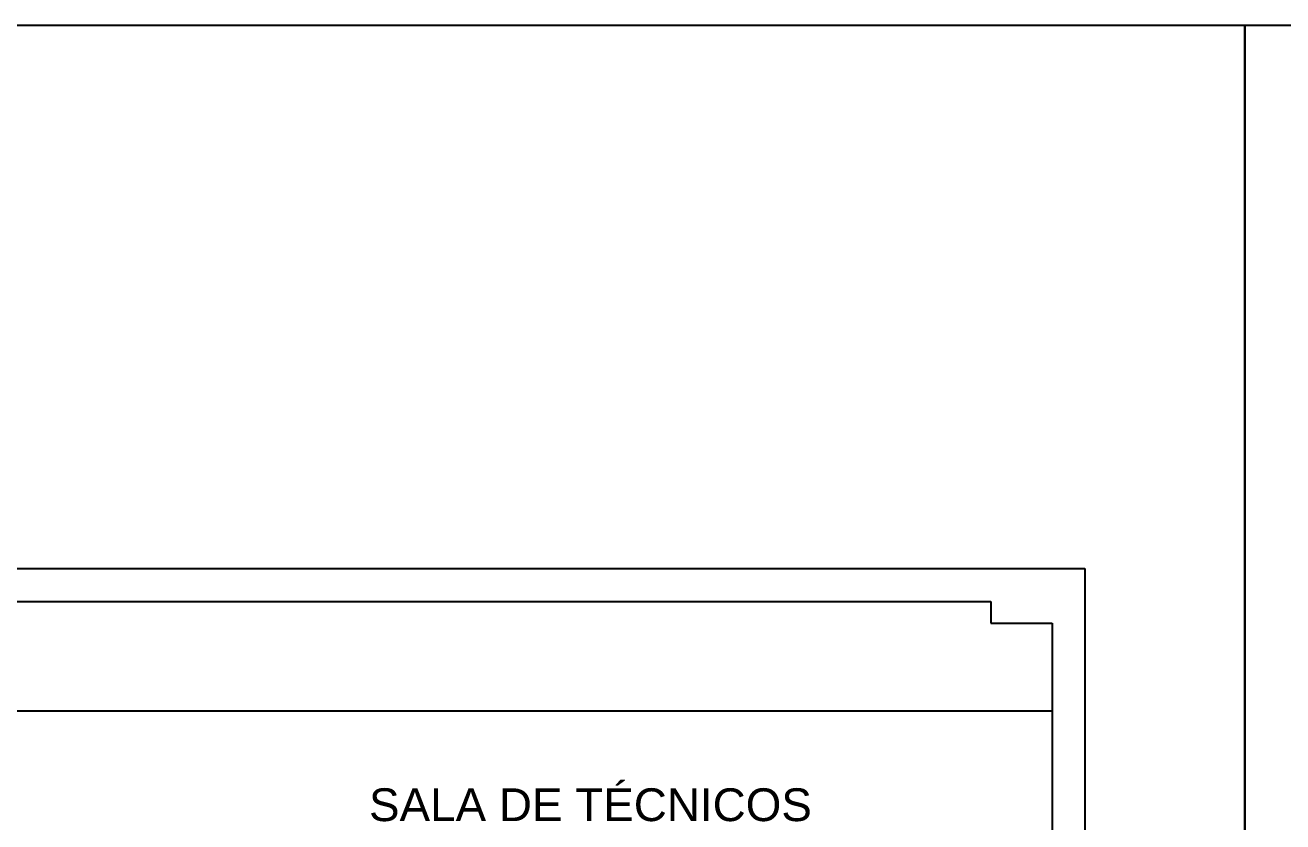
# Model space of a CAD drawing. Header units: millimetres. Extents: x 7034 to 7235, y -465 to -380.
# Drawn here: x 7139.61 to 7145.36, y -405.79 to -402.15 of the extents above; entities that cross this region are included whole.
import ezdxf

# ---------------------------------------------------------------- set-up
doc = ezdxf.new("R2010")
doc.units = ezdxf.units.MM
doc.header["$LTSCALE"] = 0.005
doc.linetypes.add('CONTINUO', pattern=[0])
doc.layers.get('0').update_dxf_attribs({"linetype": 'CONTINUO'})
doc.layers.add('0-LAYOUT', color=250, linetype='Continuous', lineweight=25)
doc.layers.add('ARQ_ALVENARIA', color=6, linetype='Continuous')
doc.layers.add('ARQ_TXT_AMBIENTE', color=3, linetype='Continuous')
doc.styles.get("Standard").update_dxf_attribs({"font": 'arial.ttf'})

msp = doc.modelspace()

# ---------------------------------------------------------------- linework, layer by layer
for points in [[(7145.1864, -402.1477), (7145.1864, -416.9977), (7124.1864, -416.9977), (7124.1864, -402.1477)], [(7166.1864, -402.1477), (7166.1864, -416.9977), (7145.1864, -416.9977), (7145.1864, -402.1477)]]:
    msp.add_lwpolyline(points, close=True)
at = {"layer": '0-LAYOUT'}
msp.add_line((7139.3745, -405.2832), (7144.3045, -405.2832), dxfattribs=at)
at = {"layer": 'ARQ_ALVENARIA'}
for p, q in [((7128.2245, -404.6332), (7144.4545, -404.6332)), ((7144.4545, -404.6332), (7144.4545, -406.2032)), ((7139.3745, -404.7832), (7144.0245, -404.7832)), ((7144.0245, -404.7832), (7144.0245, -404.8832)), ((7144.0245, -404.8832), (7144.3045, -404.8832)), ((7144.3045, -404.8832), (7144.3045, -406.2032))]:
    msp.add_line(p, q, dxfattribs=at)

# ---------------------------------------------------------------- texts
at = {"layer": 'ARQ_TXT_AMBIENTE', "insert": (7140.9475, -405.6379), "char_height": 0.15, "attachment_point": 1}
msp.add_mtext_dynamic_manual_height_columns('    SALA DE TÉCNICOS  ', width=2.27425, gutter_width=12.5, heights=[0], dxfattribs=at)

doc.saveas('drawing.dxf')
